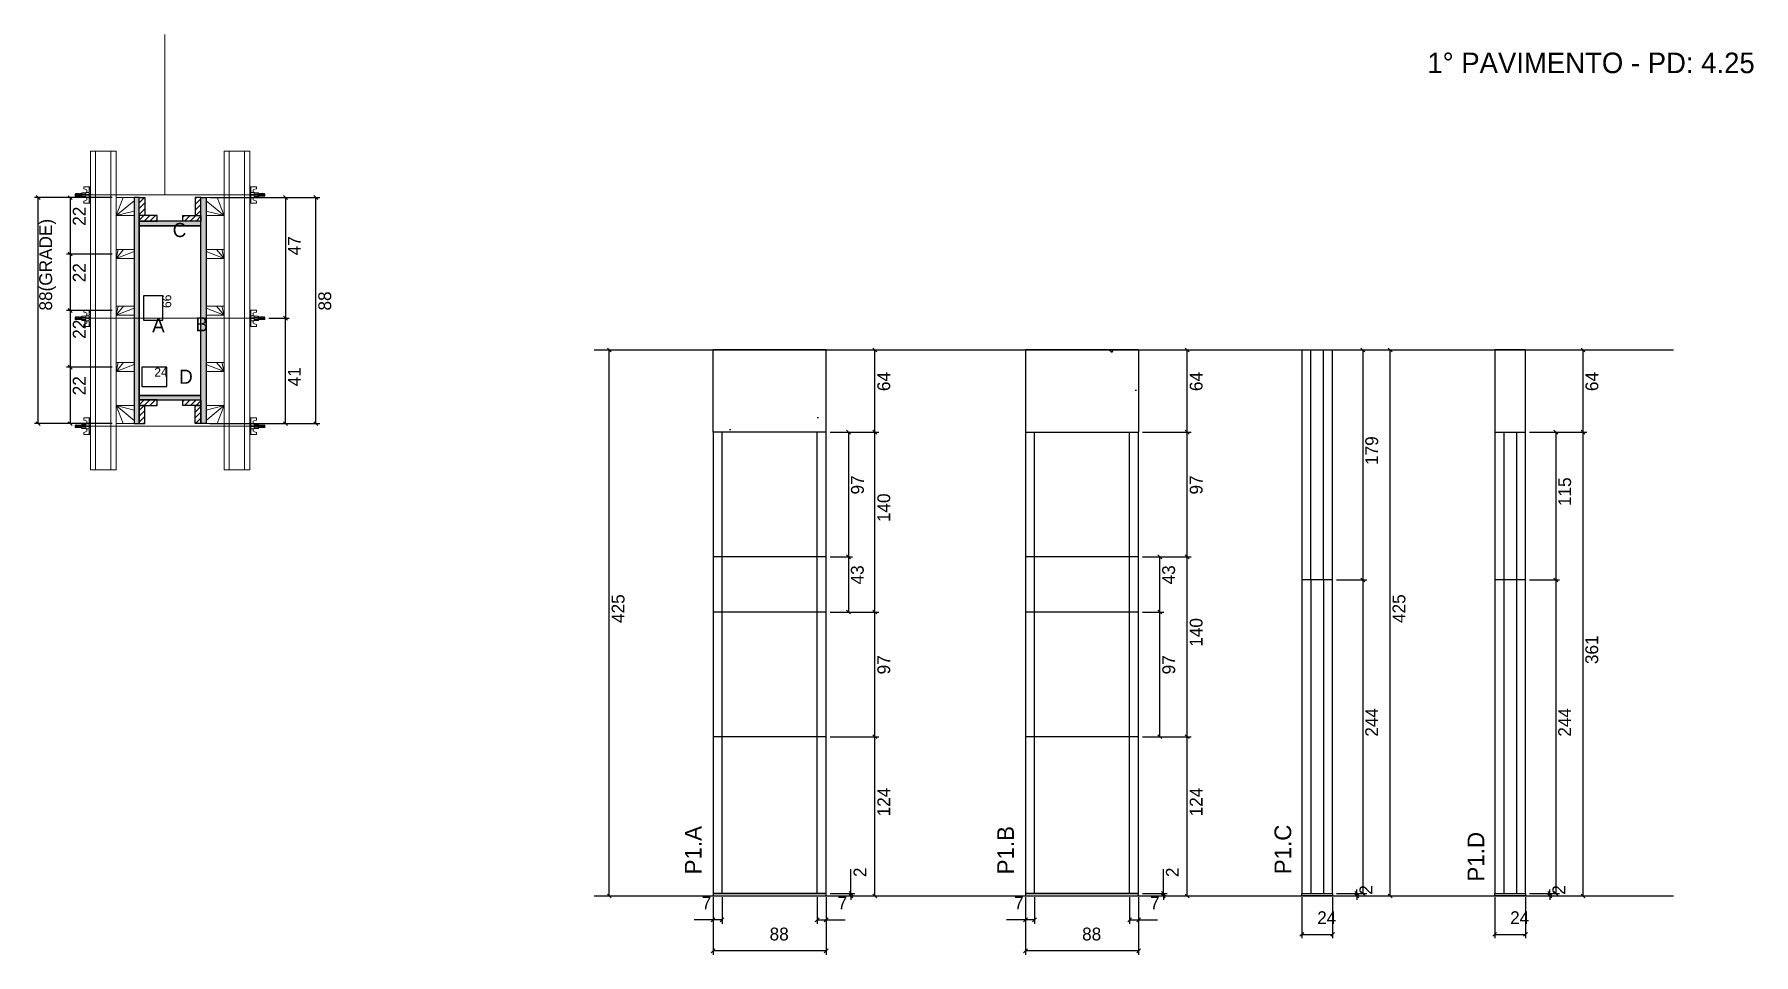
# Model space of a CAD drawing. Header units: metres. Extents: x 4722 to 6060, y 14357 to 15074.
import ezdxf

# ---------------------------------------------------------------- set-up
doc = ezdxf.new("R2010")
doc.units = ezdxf.units.M
for name, color, linetype in [('CHAPA', 7, 'Continuous'), ('COTA', 7, 'Continuous'), ('Hachura', 7, 'Continuous'), ('Madeira', 7, 'Continuous'), ('NOMENCLATURA', 7, 'Continuous'), ('Nível', 7, 'Continuous'), ('Painéis', 7, 'Continuous'), ('Perfil Metálico', 7, 'Continuous'), ('SARR_2.2x7', 7, 'Continuous'), ('SARRAFO', 7, 'Continuous'), ('Texto Seção', 7, 'Continuous'), ('TEXTO_GERAL', 7, 'Continuous')]:
    doc.layers.add(name, color=color, linetype=linetype)

msp = doc.modelspace()

# ---------------------------------------------------------------- hatches: boundary and pattern name
at = {"layer": 'COTA'}
h = msp.add_hatch(dxfattribs=at)
h.set_pattern_fill('AR-CONC')
h.paths.add_polyline_path([(5250.2, 14764), (5338.2, 14764), (5338.2, 14828), (5250.2, 14828), (5250.2, 14764)])
h = msp.add_hatch(dxfattribs=at)
h.set_pattern_fill('AR-CONC')
h.paths.add_polyline_path([(5493.3, 14828), (5493.3, 14764), (5581.3, 14764), (5581.3, 14828), (5493.3, 14828)])
h = msp.add_hatch(dxfattribs=at)
h.set_pattern_fill('AR-CONC')
h.paths.add_polyline_path([(5858.3, 14764), (5882.3, 14764), (5882.3, 14828), (5858.3, 14828), (5858.3, 14764)])
at = {"layer": 'Hachura'}
h = msp.add_hatch(color=7, dxfattribs=at)
h.dxf.hatch_style = 1
h.paths.add_polyline_path([(4803.8, 14946.7), (4799.8, 14946.7), (4799.8, 14770.7), (4803.8, 14770.7), (4803.8, 14946.7)])
h = msp.add_hatch(dxfattribs=at)
h.set_pattern_fill('ANSI31')
h.paths.add_polyline_path([(4803.8, 14932.7), (4808.2, 14932.7), (4808.2, 14946.7), (4803.8, 14946.7), (4803.8, 14932.7)])
h = msp.add_hatch(dxfattribs=at)
h.set_pattern_fill('ANSI31')
h.paths.add_polyline_path([(4851.8, 14932.7), (4847.4, 14932.7), (4847.4, 14946.7), (4851.8, 14946.7), (4851.8, 14932.7)])
h = msp.add_hatch(color=7, dxfattribs=at)
h.dxf.hatch_style = 1
h.paths.add_polyline_path([(4851.8, 14946.7), (4855.8, 14946.7), (4855.8, 14770.7), (4851.8, 14770.7), (4851.8, 14946.7)])
h = msp.add_hatch(dxfattribs=at)
h.set_pattern_fill('ANSI31')
h.paths.add_polyline_path([(4803.8, 14928.3), (4803.8, 14932.7), (4817.8, 14932.7), (4817.8, 14928.3), (4803.8, 14928.3)])
h = msp.add_hatch(color=7, dxfattribs=at)
h.dxf.hatch_style = 1
h.paths.add_polyline_path([(4851.8, 14924.7), (4851.8, 14928.3), (4803.8, 14928.3), (4803.8, 14924.7), (4851.8, 14924.7)])
h = msp.add_hatch(color=7, dxfattribs=at)
h.dxf.hatch_style = 1
h.paths.add_polyline_path([(4851.8, 14924.7), (4851.8, 14928.3), (4803.8, 14928.3), (4803.8, 14924.7), (4851.8, 14924.7)])
h = msp.add_hatch(dxfattribs=at)
h.set_pattern_fill('ANSI31')
h.paths.add_polyline_path([(4851.8, 14928.3), (4851.8, 14932.7), (4837.8, 14932.7), (4837.8, 14928.3), (4851.8, 14928.3)])
h = msp.add_hatch(color=7, dxfattribs=at)
h.dxf.hatch_style = 1
h.paths.add_polyline_path([(4851.8, 14789.1), (4851.8, 14792.7), (4803.8, 14792.7), (4803.8, 14789.1), (4851.8, 14789.1)])
h = msp.add_hatch(color=7, dxfattribs=at)
h.dxf.hatch_style = 1
h.paths.add_polyline_path([(4851.8, 14789.1), (4851.8, 14792.7), (4803.8, 14792.7), (4803.8, 14789.1), (4851.8, 14789.1)])
h = msp.add_hatch(dxfattribs=at)
h.set_pattern_fill('ANSI31')
h.paths.add_polyline_path([(4803.8, 14784.7), (4803.8, 14789.1), (4817.8, 14789.1), (4817.8, 14784.7), (4803.8, 14784.7)])
h = msp.add_hatch(dxfattribs=at)
h.set_pattern_fill('ANSI31')
h.paths.add_polyline_path([(4803.8, 14784.7), (4808.2, 14784.7), (4808.2, 14770.7), (4803.8, 14770.7), (4803.8, 14784.7)])
h = msp.add_hatch(dxfattribs=at)
h.set_pattern_fill('ANSI31')
h.paths.add_polyline_path([(4851.8, 14784.7), (4851.8, 14789.1), (4837.8, 14789.1), (4837.8, 14784.7), (4851.8, 14784.7)])
h = msp.add_hatch(dxfattribs=at)
h.set_pattern_fill('ANSI31')
h.paths.add_polyline_path([(4851.8, 14784.7), (4847.4, 14784.7), (4847.4, 14770.7), (4851.8, 14770.7), (4851.8, 14784.7)])

# ---------------------------------------------------------------- linework, layer by layer
at = {"layer": 'CHAPA', "color": 1, "lineweight": 25}
for points in [[(4803.8, 14946.7), (4799.8, 14946.7), (4799.8, 14770.7), (4803.8, 14770.7)], [(4803.8, 14946.7), (4799.8, 14946.7), (4799.8, 14770.7), (4803.8, 14770.7)], [(4851.8, 14946.7), (4855.8, 14946.7), (4855.8, 14770.7), (4851.8, 14770.7)], [(4851.8, 14946.7), (4855.8, 14946.7), (4855.8, 14770.7), (4851.8, 14770.7)], [(4851.8, 14924.7), (4851.8, 14928.3), (4803.8, 14928.3), (4803.8, 14924.7)], [(4851.8, 14924.7), (4851.8, 14928.3), (4803.8, 14928.3), (4803.8, 14924.7)], [(4851.8, 14789.1), (4851.8, 14792.7), (4803.8, 14792.7), (4803.8, 14789.1)], [(4851.8, 14789.1), (4851.8, 14792.7), (4803.8, 14792.7), (4803.8, 14789.1)]]:
    msp.add_lwpolyline(points, close=True, dxfattribs=at)
at = {"layer": 'COTA', "color": 241, "lineweight": 25}
for p, q in [((4782.8, 14946.7), (4722.2, 14946.7)), ((4725.2, 14770.7), (4725.2, 14946.7)), ((4782.8, 14946.6), (4747.1, 14946.6)), ((4750.1, 14946.6), (4750.1, 14902.7)), ((4858.8, 14946.7), (4944.2, 14946.7)), ((4892.8, 14946.7), (4920.5, 14946.7)), ((4917.5, 14946.7), (4917.5, 14852.7)), ((4941.2, 14770.7), (4941.2, 14946.7)), ((4782.8, 14902.7), (4747.1, 14902.7)), ((4782.8, 14902.7), (4747.1, 14902.7)), ((4750.1, 14902.7), (4750.1, 14858.7)), ((4782.8, 14858.7), (4747.1, 14858.7)), ((4782.8, 14858.7), (4747.1, 14858.7)), ((4750.1, 14858.7), (4750.1, 14814.7)), ((4904.6, 14852.7), (4920.5, 14852.7)), ((4904.6, 14852.7), (4920.5, 14852.7)), ((4917.5, 14770.7), (4917.5, 14852.7)), ((5338.2, 14828), (5250.2, 14828)), ((5250.2, 14764), (5250.2, 14828)), ((5338.2, 14764), (5338.2, 14828)), ((5581.3, 14828), (5493.3, 14828)), ((5493.3, 14828), (5493.3, 14764)), ((5581.3, 14828), (5581.3, 14764)), ((4782.8, 14814.7), (4747.1, 14814.7)), ((4782.8, 14814.7), (4747.1, 14814.7)), ((4750.1, 14814.7), (4750.1, 14770.7)), ((4782.8, 14770.7), (4722.2, 14770.7)), ((4782.8, 14770.7), (4747.1, 14770.7)), ((4858.8, 14770.7), (4944.2, 14770.7)), ((4892.8, 14770.7), (4920.5, 14770.7))]:
    msp.add_line(p, q, dxfattribs=at)
at = {"layer": 'COTA', "color": 0, "lineweight": 25}
for p, q in [((4726.7, 14945.2), (4723.7, 14948.2)), ((4751.6, 14945.1), (4748.6, 14948.1)), ((4919, 14945.2), (4916, 14948.2)), ((4942.7, 14945.2), (4939.7, 14948.2)), ((4748.6, 14904.2), (4751.6, 14901.2)), ((4751.6, 14901.2), (4748.6, 14904.2)), ((4748.6, 14860.2), (4751.6, 14857.2)), ((4751.6, 14857.2), (4748.6, 14860.2)), ((4919, 14851.2), (4916, 14854.2)), ((4916, 14854.2), (4919, 14851.2)), ((5171, 14826.5), (5168, 14829.5)), ((5377.6, 14826.5), (5374.6, 14829.5)), ((5620.6, 14826.5), (5617.6, 14829.5)), ((5757.2, 14826.5), (5754.2, 14829.5)), ((5778.4, 14826.5), (5775.4, 14829.5)), ((5928.5, 14826.5), (5925.5, 14829.5)), ((4748.6, 14816.2), (4751.6, 14813.2)), ((4751.6, 14813.2), (4748.6, 14816.2)), ((4723.7, 14772.2), (4726.7, 14769.2)), ((4748.6, 14772.2), (4751.6, 14769.2)), ((4916, 14772.2), (4919, 14769.2)), ((4939.7, 14772.2), (4942.7, 14769.2)), ((5357.1, 14762.5), (5354.1, 14765.5)), ((5377.6, 14762.5), (5374.6, 14765.5)), ((5374.6, 14765.5), (5377.6, 14762.5)), ((5620.6, 14762.5), (5617.6, 14765.5)), ((5617.6, 14765.5), (5620.6, 14762.5)), ((5907.3, 14762.5), (5904.3, 14765.5)), ((5925.5, 14765.5), (5928.5, 14762.5)), ((5928.5, 14762.5), (5925.5, 14765.5)), ((5354.1, 14668.5), (5357.1, 14665.5)), ((5357.1, 14665.5), (5354.1, 14668.5)), ((5599.3, 14665.5), (5596.3, 14668.5)), ((5617.6, 14668.5), (5620.6, 14665.5)), ((5620.6, 14665.5), (5617.6, 14668.5)), ((5754.2, 14650.5), (5757.2, 14647.5)), ((5757.2, 14647.5), (5754.2, 14650.5)), ((5904.3, 14650.5), (5907.3, 14647.5)), ((5907.3, 14647.5), (5904.3, 14650.5)), ((5354.1, 14625.5), (5357.1, 14622.5)), ((5377.6, 14622.5), (5374.6, 14625.5)), ((5374.6, 14625.5), (5377.6, 14622.5)), ((5599.3, 14622.5), (5596.3, 14625.5)), ((5596.3, 14625.5), (5599.3, 14622.5)), ((5374.6, 14528.5), (5377.6, 14525.5)), ((5377.6, 14525.5), (5374.6, 14528.5)), ((5596.3, 14528.5), (5599.3, 14525.5)), ((5620.6, 14525.5), (5617.6, 14528.5)), ((5617.6, 14528.5), (5620.6, 14525.5)), ((5356, 14406.5), (5359, 14403.5)), ((5599, 14406.5), (5602, 14403.5)), ((5749.6, 14406.5), (5752.6, 14403.5)), ((5754.2, 14406.5), (5757.2, 14403.5)), ((5899.7, 14406.5), (5902.7, 14403.5)), ((5904.3, 14406.5), (5907.3, 14403.5)), ((5168, 14404.5), (5171, 14401.5)), ((5359, 14401.5), (5356, 14404.5)), ((5374.6, 14404.5), (5377.6, 14401.5)), ((5602, 14401.5), (5599, 14404.5)), ((5617.6, 14404.5), (5620.6, 14401.5)), ((5752.6, 14401.5), (5749.6, 14404.5)), ((5775.4, 14404.5), (5778.4, 14401.5)), ((5902.7, 14401.5), (5899.7, 14404.5)), ((5925.5, 14404.5), (5928.5, 14401.5)), ((5251.7, 14385.9), (5248.7, 14382.9)), ((5255.7, 14382.9), (5258.7, 14385.9)), ((5332.7, 14385.9), (5329.7, 14382.9)), ((5336.7, 14382.9), (5339.7, 14385.9)), ((5494.8, 14385.9), (5491.8, 14382.9)), ((5498.8, 14382.9), (5501.8, 14385.9)), ((5575.8, 14385.9), (5572.8, 14382.9)), ((5579.8, 14382.9), (5582.8, 14385.9)), ((5709.7, 14374.6), (5706.7, 14371.6)), ((5730.7, 14371.6), (5733.7, 14374.6)), ((5859.8, 14374.6), (5856.8, 14371.6)), ((5880.8, 14371.6), (5883.8, 14374.6)), ((5251.7, 14361.8), (5248.7, 14358.8)), ((5336.7, 14358.8), (5339.7, 14361.8)), ((5494.8, 14361.8), (5491.8, 14358.8)), ((5579.8, 14358.8), (5582.8, 14361.8))]:
    msp.add_line(p, q, dxfattribs=at)
at = {"layer": 'COTA', "color": 180, "lineweight": 25}
for p, q in [((4822.2, 14870.2), (4807.2, 14870.2)), ((4807.2, 14870.2), (4807.2, 14851.2)), ((4822.2, 14851.2), (4822.2, 14870.2)), ((4807.2, 14851.2), (4822.2, 14851.2)), ((4825.3, 14814.7), (4805.7, 14814.7)), ((4805.7, 14814.7), (4805.7, 14799.7)), ((4825.3, 14799.7), (4825.3, 14814.7)), ((4805.7, 14799.7), (4825.3, 14799.7))]:
    msp.add_line(p, q, dxfattribs=at)
at = {"layer": 'COTA', "color": 4, "lineweight": 25}
for p, q in [((5160.6, 14828), (5172.5, 14828)), ((5169.5, 14403), (5169.5, 14828)), ((5341.2, 14828), (5379.1, 14828)), ((5376.1, 14764), (5376.1, 14828)), ((5584.3, 14828), (5622.1, 14828)), ((5619.1, 14764), (5619.1, 14828)), ((5735.2, 14828), (5779.9, 14828)), ((5735.2, 14828), (5758.7, 14828)), ((5755.7, 14828), (5755.7, 14649)), ((5776.9, 14403), (5776.9, 14828)), ((5885.3, 14828), (5930, 14828)), ((5927, 14764), (5927, 14828)), ((5341.2, 14764), (5379.1, 14764)), ((5341.2, 14764), (5379.1, 14764)), ((5341.2, 14764), (5358.6, 14764)), ((5355.6, 14764), (5355.6, 14667)), ((5376.1, 14624), (5376.1, 14764)), ((5584.3, 14764), (5622.1, 14764)), ((5584.3, 14764), (5622.1, 14764)), ((5619.1, 14667), (5619.1, 14764)), ((5885.3, 14764), (5930, 14764)), ((5885.3, 14764), (5930, 14764)), ((5885.3, 14764), (5908.8, 14764)), ((5905.8, 14764), (5905.8, 14649)), ((5927, 14403), (5927, 14764)), ((5341.2, 14667), (5358.6, 14667)), ((5341.2, 14667), (5358.6, 14667)), ((5355.6, 14667), (5355.6, 14624)), ((5584.3, 14667), (5600.8, 14667)), ((5584.3, 14667), (5622.1, 14667)), ((5584.3, 14667), (5622.1, 14667)), ((5597.8, 14624), (5597.8, 14667)), ((5619.1, 14527), (5619.1, 14667)), ((5735.2, 14649), (5758.7, 14649)), ((5735.2, 14649), (5758.7, 14649)), ((5755.7, 14649), (5755.7, 14405)), ((5885.3, 14649), (5908.8, 14649)), ((5885.3, 14649), (5908.8, 14649)), ((5905.8, 14649), (5905.8, 14405)), ((5341.2, 14624), (5379.1, 14624)), ((5341.2, 14624), (5379.1, 14624)), ((5341.2, 14624), (5358.6, 14624)), ((5376.1, 14527), (5376.1, 14624)), ((5584.3, 14624), (5600.8, 14624)), ((5584.3, 14624), (5600.8, 14624)), ((5597.8, 14527), (5597.8, 14624)), ((5341.2, 14527), (5379.1, 14527)), ((5341.2, 14527), (5379.1, 14527)), ((5376.1, 14403), (5376.1, 14527)), ((5584.3, 14527), (5600.8, 14527)), ((5584.3, 14527), (5622.1, 14527)), ((5584.3, 14527), (5622.1, 14527)), ((5619.1, 14403), (5619.1, 14527)), ((5357.5, 14405), (5357.5, 14423.8)), ((5600.5, 14405), (5600.5, 14423.8)), ((5341.2, 14405), (5360.5, 14405)), ((5357.5, 14403), (5357.5, 14405)), ((5584.3, 14405), (5603.5, 14405)), ((5600.5, 14403), (5600.5, 14405)), ((5735.2, 14405), (5754.1, 14405)), ((5735.2, 14405), (5758.7, 14405)), ((5751.1, 14405), (5751.1, 14408)), ((5751.1, 14403), (5751.1, 14405)), ((5885.3, 14405), (5904.2, 14405)), ((5885.3, 14405), (5908.8, 14405)), ((5901.2, 14405), (5901.2, 14408)), ((5901.2, 14403), (5901.2, 14405)), ((5160.6, 14403), (5172.5, 14403)), ((5250.2, 14402), (5250.2, 14357.3)), ((5250.2, 14400), (5250.2, 14381.4)), ((5257.2, 14402), (5257.2, 14381.4)), ((5331.2, 14402), (5331.2, 14381.4)), ((5338.2, 14402), (5338.2, 14357.3)), ((5338.2, 14400), (5338.2, 14381.4)), ((5341.2, 14403), (5360.5, 14403)), ((5341.2, 14403), (5379.1, 14403)), ((5357.5, 14403), (5357.5, 14400)), ((5493.3, 14402), (5493.3, 14357.3)), ((5493.3, 14400), (5493.3, 14381.4)), ((5500.3, 14402), (5500.3, 14381.4)), ((5574.3, 14402), (5574.3, 14381.4)), ((5581.3, 14402), (5581.3, 14357.3)), ((5581.3, 14400), (5581.3, 14381.4)), ((5584.3, 14403), (5603.5, 14403)), ((5584.3, 14403), (5622.1, 14403)), ((5600.5, 14403), (5600.5, 14400)), ((5708.2, 14402), (5708.2, 14370.1)), ((5732.2, 14402), (5732.2, 14370.1)), ((5735.2, 14403), (5754.1, 14403)), ((5735.2, 14403), (5779.9, 14403)), ((5751.1, 14403), (5751.1, 14400)), ((5858.3, 14402), (5858.3, 14370.1)), ((5882.3, 14402), (5882.3, 14370.1)), ((5885.3, 14403), (5904.2, 14403)), ((5885.3, 14403), (5930, 14403)), ((5901.2, 14403), (5901.2, 14400)), ((5250.2, 14384.4), (5235.5, 14384.4)), ((5257.2, 14384.4), (5250.2, 14384.4)), ((5331.2, 14384.4), (5338.2, 14384.4)), ((5338.2, 14384.4), (5353, 14384.4)), ((5493.3, 14384.4), (5478.5, 14384.4)), ((5500.3, 14384.4), (5493.3, 14384.4)), ((5574.3, 14384.4), (5581.3, 14384.4)), ((5581.3, 14384.4), (5596, 14384.4)), ((5708.2, 14373.1), (5732.2, 14373.1)), ((5858.3, 14373.1), (5882.3, 14373.1)), ((5338.2, 14360.3), (5250.2, 14360.3)), ((5581.3, 14360.3), (5493.3, 14360.3))]:
    msp.add_line(p, q, dxfattribs=at)
at = {"layer": 'COTA', "color": 241, "lineweight": 25}
msp.add_lwpolyline([(5882.3, 14764), (5882.3, 14828), (5858.3, 14828), (5858.3, 14764)], dxfattribs=at)
at = {"layer": 'Hachura', "color": 0, "lineweight": 9}
for p, q in [((4765.8, 14955.1), (4760.6, 14955.1)), ((4760.6, 14955.1), (4760.6, 14953.4)), ((4760.6, 14953.4), (4762.8, 14952.9)), ((4764.9, 14955.1), (4764.9, 14942.2)), ((4764.9, 14955.1), (4764.9, 14950)), ((4764.9, 14955), (4765.8, 14955)), ((4764.9, 14954.8), (4765.8, 14954.8)), ((4764.9, 14954.4), (4765.8, 14954.4)), ((4764.9, 14954), (4765.8, 14954)), ((4765.8, 14942.2), (4765.8, 14955.1)), ((4889.8, 14942.2), (4889.8, 14955.1)), ((4889.8, 14955.1), (4894.9, 14955.1)), ((4890.7, 14955), (4889.8, 14955)), ((4890.7, 14954.8), (4889.8, 14954.8)), ((4890.7, 14954.4), (4889.8, 14954.4)), ((4890.7, 14954), (4889.8, 14954)), ((4890.7, 14955.1), (4890.7, 14942.2)), ((4890.7, 14955.1), (4890.7, 14950)), ((4894.9, 14953.4), (4892.7, 14952.9)), ((4894.9, 14955.1), (4894.9, 14953.4)), ((4754.3, 14949.7), (4754, 14949.4)), ((4754, 14949.4), (4754, 14948.1)), ((4754.3, 14947.8), (4754, 14948.1)), ((4754.6, 14949.7), (4754.3, 14949.7)), ((4754.3, 14947.8), (4754.3, 14949.7)), ((4754.9, 14947.8), (4754.3, 14949.1)), ((4754.9, 14947.7), (4754.3, 14948.8)), ((4754.3, 14948.3), (4754.6, 14947.6)), ((4754.3, 14948), (4754.4, 14947.8)), ((4754.6, 14949.7), (4755.6, 14947.8)), ((4754.6, 14949.7), (4755.6, 14947.8)), ((4754.7, 14949.8), (4755.8, 14947.6)), ((4756, 14947.7), (4754.9, 14949.8)), ((4754.9, 14947.8), (4755.6, 14947.8)), ((4755.8, 14949.7), (4755.1, 14949.7)), ((4756.1, 14947.8), (4755.1, 14949.7)), ((4755.8, 14949.7), (4756.7, 14947.8)), ((4755.9, 14949.8), (4757, 14947.6)), ((4757.2, 14947.7), (4756.1, 14949.8)), ((4756.7, 14947.8), (4756.1, 14947.8)), ((4756.9, 14949.7), (4756.3, 14949.7)), ((4757.3, 14947.8), (4756.3, 14949.7)), ((4756.5, 14949.7), (4756.3, 14949.7)), ((4756.9, 14949.7), (4757.9, 14947.8)), ((4757, 14949.8), (4758.1, 14947.6)), ((4758.3, 14947.7), (4757.3, 14949.8)), ((4757.5, 14947.8), (4757.3, 14947.8)), ((4758.1, 14949.7), (4757.5, 14949.7)), ((4758.4, 14947.8), (4757.5, 14949.7)), ((4757.5, 14947.8), (4757.9, 14947.8)), ((4758.1, 14949.7), (4759.1, 14947.8)), ((4759.1, 14948.5), (4758.4, 14949.8)), ((4758.4, 14947.8), (4759.1, 14947.8)), ((4759.1, 14948.8), (4758.6, 14949.7)), ((4759.1, 14949.7), (4758.6, 14949.7)), ((4759.1, 14947), (4759.1, 14950.4)), ((4759.1, 14947), (4759.1, 14950.4)), ((4759.1, 14950.4), (4762.3, 14950.4)), ((4759.1, 14949.3), (4762.3, 14949.3)), ((4759.1, 14947.8), (4762.3, 14947.8)), ((4762.3, 14947), (4759.1, 14947)), ((4760.6, 14943.9), (4762.8, 14944.5)), ((4760.6, 14942.2), (4760.6, 14943.9)), ((4764.9, 14942.2), (4760.6, 14942.2)), ((4762.3, 14950.6), (4762.3, 14946.7)), ((4764.9, 14950.6), (4762.3, 14950.6)), ((4762.3, 14946.7), (4762.3, 14947)), ((4762.3, 14946.7), (4762.3, 14947)), ((4762.3, 14946.7), (4764.9, 14946.7)), ((4764.9, 14949), (4762.9, 14949)), ((4762.9, 14948.5), (4764.9, 14948.5)), ((4763.1, 14952.6), (4763.1, 14950.6)), ((4763.1, 14944.8), (4763.1, 14946.7)), ((4764.9, 14953.1), (4765.8, 14953.1)), ((4764.9, 14951.7), (4765.8, 14951.7)), ((4764.9, 14948.7), (4764.9, 14950.6)), ((4764.9, 14950), (4764.9, 14949.3)), ((4764.9, 14948.7), (4765.8, 14948.7)), ((4764.9, 14945.6), (4765.8, 14945.6)), ((4764.9, 14944.2), (4765.8, 14944.2)), ((4764.9, 14943.4), (4765.8, 14943.4)), ((4764.9, 14942.9), (4765.8, 14942.9)), ((4764.9, 14942.6), (4765.8, 14942.6)), ((4764.9, 14942.4), (4765.8, 14942.4)), ((4764.9, 14942.2), (4765.8, 14942.2)), ((4765.2, 14949.6), (4765, 14949.6)), ((4765, 14947.7), (4765.4, 14947.7)), ((4765.6, 14949.6), (4765.2, 14949.6)), ((4765.8, 14943.2), (4765.8, 14951)), ((4890.7, 14953.1), (4889.8, 14953.1)), ((4890.7, 14951.7), (4889.8, 14951.7)), ((4889.8, 14943.2), (4889.8, 14951)), ((4890.7, 14948.7), (4889.8, 14948.7)), ((4890.7, 14945.6), (4889.8, 14945.6)), ((4890.7, 14944.2), (4889.8, 14944.2)), ((4890.7, 14943.4), (4889.8, 14943.4)), ((4890.7, 14942.9), (4889.8, 14942.9)), ((4890.7, 14942.6), (4889.8, 14942.6)), ((4890.7, 14942.4), (4889.8, 14942.4)), ((4890.7, 14942.2), (4889.8, 14942.2)), ((4889.9, 14949.6), (4890.4, 14949.6)), ((4890.5, 14947.7), (4890.1, 14947.7)), ((4890.4, 14949.6), (4890.6, 14949.6)), ((4890.7, 14948.7), (4890.7, 14950.6)), ((4890.7, 14950.6), (4893.3, 14950.6)), ((4890.7, 14950), (4890.7, 14949.3)), ((4890.7, 14949), (4892.7, 14949)), ((4892.7, 14948.5), (4890.7, 14948.5)), ((4893.3, 14946.7), (4890.7, 14946.7)), ((4890.7, 14942.2), (4894.9, 14942.2)), ((4892.5, 14952.6), (4892.5, 14950.6)), ((4892.5, 14944.8), (4892.5, 14946.7)), ((4894.9, 14943.9), (4892.7, 14944.5)), ((4893.3, 14950.6), (4893.3, 14946.7)), ((4896.5, 14950.4), (4893.3, 14950.4)), ((4896.5, 14949.3), (4893.3, 14949.3)), ((4896.5, 14947.8), (4893.3, 14947.8)), ((4893.3, 14947), (4896.5, 14947)), ((4893.3, 14946.7), (4893.3, 14947)), ((4893.3, 14946.7), (4893.3, 14947)), ((4894.9, 14942.2), (4894.9, 14943.9)), ((4896.4, 14947), (4896.4, 14950.4)), ((4896.5, 14947), (4896.5, 14950.4)), ((4896.5, 14948.5), (4897.1, 14949.8)), ((4897.4, 14949.7), (4896.5, 14947.8)), ((4896.5, 14948.8), (4896.9, 14949.7)), ((4896.5, 14949.7), (4896.9, 14949.7)), ((4897.1, 14947.8), (4896.5, 14947.8)), ((4897.1, 14947.8), (4898.1, 14949.7)), ((4897.2, 14947.7), (4898.3, 14949.8)), ((4898.5, 14949.8), (4897.4, 14947.6)), ((4897.4, 14949.7), (4898.1, 14949.7)), ((4898.6, 14949.7), (4897.6, 14947.8)), ((4898.1, 14947.8), (4897.6, 14947.8)), ((4898.1, 14947.8), (4898.3, 14947.8)), ((4898.3, 14947.8), (4899.3, 14949.7)), ((4898.4, 14947.7), (4899.4, 14949.8)), ((4899.7, 14949.8), (4898.6, 14947.6)), ((4898.6, 14949.7), (4899.3, 14949.7)), ((4899.8, 14949.7), (4898.8, 14947.8)), ((4898.8, 14947.8), (4899.4, 14947.8)), ((4899, 14949.7), (4899.3, 14949.7)), ((4899.4, 14947.8), (4900.4, 14949.7)), ((4899.5, 14947.7), (4900.6, 14949.8)), ((4900.8, 14949.8), (4899.8, 14947.6)), ((4899.8, 14949.7), (4900.4, 14949.7)), ((4900.9, 14949.7), (4900, 14947.8)), ((4900.9, 14949.7), (4900, 14947.8)), ((4900.6, 14947.8), (4900, 14947.8)), ((4900.6, 14947.8), (4901.3, 14949.1)), ((4900.7, 14947.7), (4901.3, 14948.8)), ((4900.9, 14949.7), (4901.3, 14949.7)), ((4901.3, 14948.3), (4900.9, 14947.6)), ((4901.3, 14948), (4901.1, 14947.8)), ((4901.3, 14949.7), (4901.6, 14949.4)), ((4901.3, 14947.8), (4901.3, 14949.7)), ((4901.3, 14947.8), (4901.6, 14948.1)), ((4901.6, 14949.4), (4901.6, 14948.1)), ((4754.3, 14853.7), (4754, 14853.4)), ((4754, 14853.4), (4754, 14852.1)), ((4754.3, 14851.8), (4754, 14852.1)), ((4754.6, 14853.7), (4754.3, 14853.7)), ((4754.3, 14851.8), (4754.3, 14853.7)), ((4754.9, 14851.8), (4754.3, 14853.1)), ((4754.9, 14851.7), (4754.3, 14852.8)), ((4754.3, 14852.3), (4754.6, 14851.6)), ((4754.3, 14852), (4754.4, 14851.8)), ((4754.6, 14853.7), (4755.6, 14851.8)), ((4754.6, 14853.7), (4755.6, 14851.8)), ((4754.7, 14853.8), (4755.8, 14851.6)), ((4756, 14851.7), (4754.9, 14853.8)), ((4754.9, 14851.8), (4755.6, 14851.8)), ((4755.8, 14853.7), (4755.1, 14853.7)), ((4756.1, 14851.8), (4755.1, 14853.7)), ((4755.8, 14853.7), (4756.7, 14851.8)), ((4755.9, 14853.8), (4757, 14851.6)), ((4757.2, 14851.7), (4756.1, 14853.8)), ((4756.7, 14851.8), (4756.1, 14851.8)), ((4756.9, 14853.7), (4756.3, 14853.7)), ((4757.3, 14851.8), (4756.3, 14853.7)), ((4756.5, 14853.7), (4756.3, 14853.7)), ((4756.9, 14853.7), (4757.9, 14851.8)), ((4757, 14853.8), (4758.1, 14851.6)), ((4758.3, 14851.7), (4757.3, 14853.8)), ((4757.5, 14851.8), (4757.3, 14851.8)), ((4758.1, 14853.7), (4757.5, 14853.7)), ((4758.4, 14851.8), (4757.5, 14853.7)), ((4757.5, 14851.8), (4757.9, 14851.8)), ((4758.1, 14853.7), (4759.1, 14851.8)), ((4759.1, 14852.5), (4758.4, 14853.8)), ((4758.4, 14851.8), (4759.1, 14851.8)), ((4759.1, 14852.8), (4758.6, 14853.7)), ((4759.1, 14853.7), (4758.6, 14853.7)), ((4759.1, 14851), (4759.1, 14854.3)), ((4759.1, 14851), (4759.1, 14854.3)), ((4759.1, 14854.3), (4762.3, 14854.3)), ((4759.1, 14853.3), (4762.3, 14853.3)), ((4759.1, 14851.8), (4762.3, 14851.8)), ((4762.3, 14851), (4759.1, 14851)), ((4765.8, 14859.1), (4760.6, 14859.1)), ((4760.6, 14859.1), (4760.6, 14857.4)), ((4760.6, 14857.4), (4762.8, 14856.9)), ((4760.6, 14847.9), (4762.8, 14848.5)), ((4760.6, 14846.2), (4760.6, 14847.9)), ((4762.3, 14854.6), (4762.3, 14850.7)), ((4764.9, 14854.6), (4762.3, 14854.6)), ((4762.3, 14850.7), (4762.3, 14851)), ((4762.3, 14850.7), (4762.3, 14851)), ((4762.3, 14850.7), (4764.9, 14850.7)), ((4764.9, 14853), (4762.9, 14853)), ((4762.9, 14852.5), (4764.9, 14852.5)), ((4763.1, 14856.6), (4763.1, 14854.6)), ((4763.1, 14848.8), (4763.1, 14850.7)), ((4764.9, 14859.1), (4764.9, 14846.2)), ((4764.9, 14859.1), (4764.9, 14854)), ((4764.9, 14859), (4765.8, 14859)), ((4764.9, 14858.8), (4765.8, 14858.8)), ((4764.9, 14858.4), (4765.8, 14858.4)), ((4764.9, 14858), (4765.8, 14858)), ((4764.9, 14857.1), (4765.8, 14857.1)), ((4764.9, 14855.7), (4765.8, 14855.7)), ((4764.9, 14852.7), (4764.9, 14854.6)), ((4764.9, 14854), (4764.9, 14853.3)), ((4764.9, 14852.7), (4765.8, 14852.7)), ((4764.9, 14849.6), (4765.8, 14849.6)), ((4764.9, 14848.2), (4765.8, 14848.2)), ((4764.9, 14847.4), (4765.8, 14847.4)), ((4764.9, 14846.9), (4765.8, 14846.9)), ((4764.9, 14846.6), (4765.8, 14846.6)), ((4764.9, 14846.4), (4765.8, 14846.4)), ((4765.2, 14853.6), (4765, 14853.6)), ((4765, 14851.7), (4765.4, 14851.7)), ((4765.6, 14853.6), (4765.2, 14853.6)), ((4765.8, 14846.2), (4765.8, 14859.1)), ((4765.8, 14847.2), (4765.8, 14855)), ((4889.8, 14846.2), (4889.8, 14859.1)), ((4889.8, 14859.1), (4894.9, 14859.1)), ((4890.7, 14859), (4889.8, 14859)), ((4890.7, 14858.8), (4889.8, 14858.8)), ((4890.7, 14858.4), (4889.8, 14858.4)), ((4890.7, 14858), (4889.8, 14858)), ((4890.7, 14857.1), (4889.8, 14857.1)), ((4890.7, 14855.7), (4889.8, 14855.7)), ((4889.8, 14847.2), (4889.8, 14855)), ((4890.7, 14852.7), (4889.8, 14852.7)), ((4890.7, 14849.6), (4889.8, 14849.6)), ((4890.7, 14848.2), (4889.8, 14848.2)), ((4890.7, 14847.4), (4889.8, 14847.4)), ((4890.7, 14846.9), (4889.8, 14846.9)), ((4890.7, 14846.6), (4889.8, 14846.6)), ((4890.7, 14846.4), (4889.8, 14846.4)), ((4889.9, 14853.6), (4890.4, 14853.6)), ((4890.5, 14851.7), (4890.1, 14851.7)), ((4890.4, 14853.6), (4890.6, 14853.6)), ((4890.7, 14859.1), (4890.7, 14846.2)), ((4890.7, 14859.1), (4890.7, 14854)), ((4890.7, 14852.7), (4890.7, 14854.6)), ((4890.7, 14854.6), (4893.3, 14854.6)), ((4890.7, 14854), (4890.7, 14853.3)), ((4890.7, 14853), (4892.7, 14853)), ((4892.7, 14852.5), (4890.7, 14852.5)), ((4893.3, 14850.7), (4890.7, 14850.7)), ((4892.5, 14856.6), (4892.5, 14854.6)), ((4892.5, 14848.8), (4892.5, 14850.7)), ((4894.9, 14857.4), (4892.7, 14856.9)), ((4894.9, 14847.9), (4892.7, 14848.5)), ((4893.3, 14854.6), (4893.3, 14850.7)), ((4896.5, 14854.3), (4893.3, 14854.3)), ((4896.5, 14853.3), (4893.3, 14853.3)), ((4896.5, 14851.8), (4893.3, 14851.8)), ((4893.3, 14851), (4896.5, 14851)), ((4893.3, 14850.7), (4893.3, 14851)), ((4893.3, 14850.7), (4893.3, 14851)), ((4894.9, 14859.1), (4894.9, 14857.4)), ((4894.9, 14846.2), (4894.9, 14847.9)), ((4896.4, 14851), (4896.4, 14854.3)), ((4896.5, 14851), (4896.5, 14854.3)), ((4896.5, 14852.5), (4897.1, 14853.8)), ((4897.4, 14853.7), (4896.5, 14851.8)), ((4896.5, 14852.8), (4896.9, 14853.7)), ((4896.5, 14853.7), (4896.9, 14853.7)), ((4897.1, 14851.8), (4896.5, 14851.8)), ((4897.1, 14851.8), (4898.1, 14853.7)), ((4897.2, 14851.7), (4898.3, 14853.8)), ((4898.5, 14853.8), (4897.4, 14851.6)), ((4897.4, 14853.7), (4898.1, 14853.7)), ((4898.6, 14853.7), (4897.6, 14851.8)), ((4898.1, 14851.8), (4897.6, 14851.8)), ((4898.1, 14851.8), (4898.3, 14851.8)), ((4898.3, 14851.8), (4899.3, 14853.7)), ((4898.4, 14851.7), (4899.4, 14853.8)), ((4899.7, 14853.8), (4898.6, 14851.6)), ((4898.6, 14853.7), (4899.3, 14853.7)), ((4899.8, 14853.7), (4898.8, 14851.8)), ((4898.8, 14851.8), (4899.4, 14851.8)), ((4899, 14853.7), (4899.3, 14853.7)), ((4899.4, 14851.8), (4900.4, 14853.7)), ((4899.5, 14851.7), (4900.6, 14853.8)), ((4900.8, 14853.8), (4899.8, 14851.6)), ((4899.8, 14853.7), (4900.4, 14853.7)), ((4900.9, 14853.7), (4900, 14851.8)), ((4900.9, 14853.7), (4900, 14851.8)), ((4900.6, 14851.8), (4900, 14851.8)), ((4900.6, 14851.8), (4901.3, 14853.1)), ((4900.7, 14851.7), (4901.3, 14852.8)), ((4900.9, 14853.7), (4901.3, 14853.7)), ((4901.3, 14852.3), (4900.9, 14851.6)), ((4901.3, 14852), (4901.1, 14851.8)), ((4901.3, 14853.7), (4901.6, 14853.4)), ((4901.3, 14851.8), (4901.3, 14853.7)), ((4901.3, 14851.8), (4901.6, 14852.1)), ((4901.6, 14853.4), (4901.6, 14852.1)), ((4764.9, 14846.2), (4760.6, 14846.2)), ((4764.9, 14846.2), (4765.8, 14846.2)), ((4890.7, 14846.2), (4889.8, 14846.2)), ((4890.7, 14846.2), (4894.9, 14846.2)), ((4754.3, 14769.6), (4754, 14769.2)), ((4754, 14768), (4754, 14769.2)), ((4754.3, 14767.6), (4754, 14768)), ((4754.3, 14769.1), (4754.6, 14769.7)), ((4754.9, 14769.7), (4754.3, 14768.5)), ((4754.3, 14769.3), (4754.4, 14769.6)), ((4754.9, 14769.6), (4754.3, 14768.3)), ((4754.3, 14769.6), (4754.3, 14767.6)), ((4754.6, 14767.6), (4754.3, 14767.6)), ((4754.6, 14767.6), (4755.6, 14769.6)), ((4754.6, 14767.6), (4755.6, 14769.6)), ((4754.7, 14767.6), (4755.8, 14769.7)), ((4756, 14769.7), (4754.9, 14767.5)), ((4754.9, 14769.6), (4755.6, 14769.6)), ((4756.1, 14769.6), (4755.1, 14767.6)), ((4755.8, 14767.6), (4755.1, 14767.6)), ((4755.8, 14767.6), (4756.7, 14769.6)), ((4755.9, 14767.6), (4757, 14769.7)), ((4757.2, 14769.7), (4756.1, 14767.5)), ((4756.7, 14769.6), (4756.1, 14769.6)), ((4757.3, 14769.6), (4756.3, 14767.6)), ((4756.9, 14767.6), (4756.3, 14767.6)), ((4756.5, 14767.6), (4756.3, 14767.6)), ((4756.9, 14767.6), (4757.9, 14769.6)), ((4757, 14767.6), (4758.1, 14769.7)), ((4758.3, 14769.7), (4757.3, 14767.5)), ((4757.5, 14769.6), (4757.3, 14769.6)), ((4757.5, 14769.6), (4757.9, 14769.6)), ((4758.4, 14769.6), (4757.5, 14767.6)), ((4758.1, 14767.6), (4757.5, 14767.6)), ((4758.1, 14767.6), (4759.1, 14769.6)), ((4758.4, 14769.6), (4759.1, 14769.6)), ((4759.1, 14768.8), (4758.4, 14767.5)), ((4759.1, 14768.5), (4758.6, 14767.6)), ((4759.1, 14767.6), (4758.6, 14767.6)), ((4759.1, 14770.3), (4759.1, 14767)), ((4759.1, 14770.3), (4759.1, 14767)), ((4762.3, 14770.3), (4759.1, 14770.3)), ((4759.1, 14769.6), (4762.3, 14769.6)), ((4759.1, 14768), (4762.3, 14768)), ((4759.1, 14767), (4762.3, 14767)), ((4764.9, 14775.1), (4760.6, 14775.1)), ((4760.6, 14775.1), (4760.6, 14773.4)), ((4760.6, 14773.4), (4762.8, 14772.9)), ((4762.3, 14766.7), (4762.3, 14770.6)), ((4762.3, 14770.6), (4764.9, 14770.6)), ((4762.3, 14770.6), (4762.3, 14770.3)), ((4762.3, 14770.6), (4762.3, 14770.3)), ((4764.9, 14766.7), (4762.3, 14766.7)), ((4762.9, 14768.9), (4764.9, 14768.9)), ((4764.9, 14768.4), (4762.9, 14768.4)), ((4763.1, 14772.5), (4763.1, 14770.6)), ((4763.1, 14764.8), (4763.1, 14766.7)), ((4764.9, 14762.2), (4764.9, 14775.1)), ((4764.9, 14775.1), (4765.8, 14775.1)), ((4764.9, 14775), (4765.8, 14775)), ((4764.9, 14774.8), (4765.8, 14774.8)), ((4764.9, 14774.4), (4765.8, 14774.4)), ((4764.9, 14774), (4765.8, 14774)), ((4764.9, 14773.1), (4765.8, 14773.1)), ((4764.9, 14771.7), (4765.8, 14771.7)), ((4764.9, 14768.7), (4764.9, 14766.7)), ((4764.9, 14768.7), (4765.8, 14768.7)), ((4764.9, 14767.4), (4764.9, 14768)), ((4764.9, 14762.2), (4764.9, 14767.4)), ((4765, 14769.6), (4765.4, 14769.6)), ((4765.2, 14767.7), (4765, 14767.7)), ((4765.6, 14767.7), (4765.2, 14767.7)), ((4765.8, 14775.1), (4765.8, 14762.2)), ((4765.8, 14774.2), (4765.8, 14766.4)), ((4889.8, 14775.1), (4889.8, 14762.2)), ((4890.7, 14775.1), (4889.8, 14775.1)), ((4890.7, 14775), (4889.8, 14775)), ((4890.7, 14774.8), (4889.8, 14774.8)), ((4890.7, 14774.4), (4889.8, 14774.4)), ((4889.8, 14774.2), (4889.8, 14766.4)), ((4890.7, 14774), (4889.8, 14774)), ((4890.7, 14773.1), (4889.8, 14773.1)), ((4890.7, 14771.7), (4889.8, 14771.7)), ((4890.7, 14768.7), (4889.8, 14768.7)), ((4889.9, 14767.7), (4890.4, 14767.7)), ((4890.5, 14769.6), (4890.1, 14769.6)), ((4890.4, 14767.7), (4890.6, 14767.7)), ((4890.7, 14762.2), (4890.7, 14775.1)), ((4890.7, 14775.1), (4894.9, 14775.1)), ((4893.3, 14770.6), (4890.7, 14770.6)), ((4892.7, 14768.9), (4890.7, 14768.9)), ((4890.7, 14768.7), (4890.7, 14766.7)), ((4890.7, 14768.4), (4892.7, 14768.4)), ((4890.7, 14767.4), (4890.7, 14768)), ((4890.7, 14762.2), (4890.7, 14767.4)), ((4890.7, 14766.7), (4893.3, 14766.7)), ((4892.5, 14772.5), (4892.5, 14770.6)), ((4892.5, 14764.8), (4892.5, 14766.7)), ((4894.9, 14773.4), (4892.7, 14772.9)), ((4893.3, 14766.7), (4893.3, 14770.6)), ((4893.3, 14770.6), (4893.3, 14770.3)), ((4893.3, 14770.6), (4893.3, 14770.3)), ((4893.3, 14770.3), (4896.5, 14770.3)), ((4896.5, 14769.6), (4893.3, 14769.6)), ((4896.5, 14768), (4893.3, 14768)), ((4896.5, 14767), (4893.3, 14767)), ((4894.9, 14775.1), (4894.9, 14773.4)), ((4896.4, 14770.3), (4896.4, 14767)), ((4896.5, 14770.3), (4896.5, 14767)), ((4897.1, 14769.6), (4896.5, 14769.6)), ((4897.4, 14767.6), (4896.5, 14769.6)), ((4896.5, 14768.8), (4897.1, 14767.5)), ((4896.5, 14768.5), (4896.9, 14767.6)), ((4896.5, 14767.6), (4896.9, 14767.6)), ((4897.1, 14769.6), (4898.1, 14767.6)), ((4897.2, 14769.7), (4898.3, 14767.5)), ((4898.5, 14767.6), (4897.4, 14769.7)), ((4897.4, 14767.6), (4898.1, 14767.6)), ((4898.1, 14769.6), (4897.6, 14769.6)), ((4898.6, 14767.6), (4897.6, 14769.6)), ((4898.1, 14769.6), (4898.3, 14769.6)), ((4898.3, 14769.6), (4899.3, 14767.6)), ((4898.4, 14769.7), (4899.4, 14767.5)), ((4899.7, 14767.6), (4898.6, 14769.7)), ((4898.6, 14767.6), (4899.3, 14767.6)), ((4898.8, 14769.6), (4899.4, 14769.6)), ((4899.8, 14767.6), (4898.8, 14769.6)), ((4899, 14767.6), (4899.3, 14767.6)), ((4899.4, 14769.6), (4900.4, 14767.6)), ((4899.5, 14769.7), (4900.6, 14767.5)), ((4900.8, 14767.6), (4899.8, 14769.7)), ((4899.8, 14767.6), (4900.4, 14767.6)), ((4900.9, 14767.6), (4900, 14769.6)), ((4900.6, 14769.6), (4900, 14769.6)), ((4900.9, 14767.6), (4900, 14769.6)), ((4900.6, 14769.6), (4901.3, 14768.3)), ((4900.7, 14769.7), (4901.3, 14768.5)), ((4901.3, 14769.1), (4900.9, 14769.7)), ((4900.9, 14767.6), (4901.3, 14767.6)), ((4901.3, 14769.3), (4901.1, 14769.6)), ((4901.3, 14769.6), (4901.6, 14769.2)), ((4901.3, 14769.6), (4901.3, 14767.6)), ((4901.3, 14767.6), (4901.6, 14768)), ((4901.6, 14768), (4901.6, 14769.2)), ((4760.6, 14763.9), (4762.8, 14764.5)), ((4760.6, 14762.2), (4760.6, 14763.9)), ((4765.8, 14762.2), (4760.6, 14762.2)), ((4764.9, 14765.6), (4765.8, 14765.6)), ((4764.9, 14764.2), (4765.8, 14764.2)), ((4764.9, 14763.4), (4765.8, 14763.4)), ((4764.9, 14762.9), (4765.8, 14762.9)), ((4764.9, 14762.6), (4765.8, 14762.6)), ((4764.9, 14762.4), (4765.8, 14762.4)), ((4890.7, 14765.6), (4889.8, 14765.6)), ((4890.7, 14764.2), (4889.8, 14764.2)), ((4890.7, 14763.4), (4889.8, 14763.4)), ((4890.7, 14762.9), (4889.8, 14762.9)), ((4890.7, 14762.6), (4889.8, 14762.6)), ((4890.7, 14762.4), (4889.8, 14762.4)), ((4889.8, 14762.2), (4894.9, 14762.2)), ((4894.9, 14763.9), (4892.7, 14764.5)), ((4894.9, 14762.2), (4894.9, 14763.9))]:
    msp.add_line(p, q, dxfattribs=at)
at = {"layer": 'Hachura', "color": 251, "lineweight": 9}
for p, q in [((4900.6, 14948.7), (4758.8, 14948.7)), ((4900.6, 14852.7), (4758.8, 14852.7)), ((4900.6, 14768.7), (4758.8, 14768.7))]:
    msp.add_line(p, q, dxfattribs=at)
at = {"layer": 'Madeira', "color": 126, "lineweight": 18}
for p, q in [((4785.8, 14932.6), (4791.2, 14946.7)), ((4785.8, 14932.6), (4799.8, 14944.2)), ((4869.8, 14932.6), (4855.8, 14944.2)), ((4869.8, 14932.6), (4864.4, 14946.7)), ((4785.8, 14932.6), (4799.8, 14936.1)), ((4869.8, 14932.6), (4855.8, 14936.1)), ((4785.8, 14899.2), (4791.5, 14906.2)), ((4785.8, 14899.2), (4787.5, 14906.2)), ((4785.8, 14899.2), (4799.8, 14904.6)), ((4869.8, 14899.2), (4855.8, 14904.6)), ((4869.8, 14899.2), (4864, 14906.2)), ((4869.8, 14899.2), (4868, 14906.2)), ((4785.8, 14855.2), (4791.5, 14862.2)), ((4785.8, 14855.2), (4787.5, 14862.2)), ((4785.8, 14855.2), (4799.8, 14860.6)), ((4869.8, 14855.2), (4855.8, 14860.6)), ((4869.8, 14855.2), (4864, 14862.2)), ((4869.8, 14855.2), (4868, 14862.2)), ((4785.8, 14811.2), (4791.5, 14818.2)), ((4785.8, 14811.2), (4787.5, 14818.2)), ((4785.8, 14811.2), (4799.8, 14816.6)), ((4869.8, 14811.2), (4855.8, 14816.6)), ((4869.8, 14811.2), (4864, 14818.2)), ((4869.8, 14811.2), (4868, 14818.2)), ((4785.8, 14784.7), (4799.8, 14773.2)), ((4785.8, 14784.7), (4799.8, 14781.2)), ((4785.8, 14784.7), (4791.2, 14770.7)), ((4869.8, 14784.7), (4855.8, 14773.2)), ((4869.8, 14784.7), (4855.8, 14781.2)), ((4869.8, 14784.7), (4864.3, 14770.7))]:
    msp.add_line(p, q, dxfattribs=at)
for points in [[(4785.8, 14770.7), (4799.8, 14770.7), (4799.8, 14946.7), (4785.8, 14946.6)], [(4785.8, 14932.6), (4799.8, 14932.7), (4799.8, 14946.7), (4785.8, 14946.6)], [(4869.8, 14770.7), (4855.8, 14770.7), (4855.8, 14946.7), (4869.8, 14946.6)], [(4869.8, 14932.6), (4855.8, 14932.7), (4855.8, 14946.7), (4869.8, 14946.6)], [(4785.8, 14899.2), (4785.8, 14906.2), (4799.8, 14906.2), (4799.8, 14899.2)], [(4869.8, 14899.2), (4869.8, 14906.2), (4855.8, 14906.2), (4855.8, 14899.2)], [(4785.8, 14855.2), (4785.8, 14862.2), (4799.8, 14862.2), (4799.8, 14855.2)], [(4869.8, 14855.2), (4869.8, 14862.2), (4855.8, 14862.2), (4855.8, 14855.2)], [(4785.8, 14811.2), (4785.8, 14818.2), (4799.8, 14818.2), (4799.8, 14811.2)], [(4869.8, 14811.2), (4869.8, 14818.2), (4855.8, 14818.2), (4855.8, 14811.2)], [(4785.8, 14784.7), (4799.8, 14784.7), (4799.8, 14770.7), (4785.8, 14770.7)], [(4869.8, 14784.7), (4855.8, 14784.7), (4855.8, 14770.7), (4869.8, 14770.7)]]:
    msp.add_lwpolyline(points, close=True, dxfattribs=at)
at = {"layer": 'Nível', "color": 4, "lineweight": 25}
for p, q in [((5157.6, 14828), (5997.4, 14828)), ((5157.6, 14403), (5997.4, 14403))]:
    msp.add_line(p, q, dxfattribs=at)
at = {"layer": 'Painéis', "color": 200, "lineweight": 25}
for p, q in [((5708.2, 14828), (5708.2, 14405)), ((5708.2, 14828), (5732.2, 14828)), ((5732.2, 14405), (5732.2, 14828)), ((5250.2, 14764), (5250.2, 14403)), ((5338.2, 14764), (5250.2, 14764)), ((5338.2, 14403), (5338.2, 14764)), ((5493.3, 14764), (5493.3, 14403)), ((5493.3, 14764), (5581.3, 14764)), ((5581.3, 14403), (5581.3, 14764)), ((5858.3, 14764), (5858.3, 14405)), ((5858.3, 14764), (5882.3, 14764)), ((5882.3, 14405), (5882.3, 14764)), ((5338.2, 14667), (5250.2, 14667)), ((5581.3, 14667), (5493.3, 14667)), ((5732.2, 14649), (5708.2, 14649)), ((5882.3, 14649), (5858.3, 14649)), ((5338.2, 14624), (5250.2, 14624)), ((5581.3, 14624), (5493.3, 14624)), ((5338.2, 14527), (5250.2, 14527)), ((5581.3, 14527), (5493.3, 14527)), ((5250.2, 14405), (5338.2, 14405)), ((5493.3, 14405), (5581.3, 14405)), ((5708.2, 14405), (5732.2, 14405)), ((5858.3, 14405), (5882.3, 14405))]:
    msp.add_line(p, q, dxfattribs=at)
for points in [[(4803.8, 14792.7), (4851.8, 14792.7), (4851.8, 14924.7), (4803.8, 14924.7)], [(5338.2, 14405), (5250.2, 14405), (5250.2, 14403), (5338.2, 14403)], [(5581.3, 14405), (5493.3, 14405), (5493.3, 14403), (5581.3, 14403)], [(5708.2, 14405), (5732.2, 14405), (5732.2, 14403), (5708.2, 14403)], [(5858.3, 14405), (5882.3, 14405), (5882.3, 14403), (5858.3, 14403)]]:
    msp.add_lwpolyline(points, close=True, dxfattribs=at)
at = {"layer": 'Perfil Metálico', "color": 224, "lineweight": 18}
for points in [[(4765.8, 14982.7), (4785.8, 14982.7), (4785.8, 14734.7), (4765.8, 14734.7)], [(4781.8, 14734.7), (4769.8, 14734.7), (4769.8, 14982.7), (4781.8, 14982.7)], [(4889.8, 14982.7), (4869.8, 14982.7), (4869.8, 14734.7), (4889.8, 14734.7)], [(4873.8, 14734.7), (4885.8, 14734.7), (4885.8, 14982.7), (4873.8, 14982.7)]]:
    msp.add_lwpolyline(points, close=True, dxfattribs=at)
at = {"layer": 'SARR_2.2x7', "color": 40, "lineweight": 25}
for p, q in [((5715.2, 14649), (5715.2, 14828)), ((5725.2, 14649), (5725.2, 14828)), ((5257.2, 14624), (5257.2, 14764)), ((5331.2, 14624), (5331.2, 14764)), ((5500.3, 14667), (5500.3, 14764)), ((5574.3, 14667), (5574.3, 14764)), ((5865.3, 14764), (5865.3, 14649)), ((5875.3, 14764), (5875.3, 14649)), ((5500.3, 14527), (5500.3, 14667)), ((5574.3, 14527), (5574.3, 14667)), ((5715.2, 14649), (5715.2, 14405)), ((5725.2, 14649), (5725.2, 14405)), ((5865.3, 14649), (5865.3, 14405)), ((5875.3, 14649), (5875.3, 14405)), ((5257.2, 14527), (5257.2, 14624)), ((5331.2, 14527), (5331.2, 14624)), ((5257.2, 14405), (5257.2, 14527)), ((5331.2, 14405), (5331.2, 14527)), ((5500.3, 14405), (5500.3, 14527)), ((5574.3, 14405), (5574.3, 14527))]:
    msp.add_line(p, q, dxfattribs=at)
at = {"layer": 'SARRAFO', "color": 251, "lineweight": 25}
for points in [[(4808.2, 14946.7), (4808.2, 14932.7), (4803.8, 14932.7), (4803.8, 14946.7)], [(4847.4, 14946.7), (4847.4, 14932.7), (4851.8, 14932.7), (4851.8, 14946.7)], [(4817.8, 14932.7), (4803.8, 14932.7), (4803.8, 14928.3), (4817.8, 14928.3)], [(4837.8, 14932.7), (4851.8, 14932.7), (4851.8, 14928.3), (4837.8, 14928.3)], [(4817.8, 14789.1), (4803.8, 14789.1), (4803.8, 14784.7), (4817.8, 14784.7)], [(4808.2, 14770.7), (4808.2, 14784.7), (4803.8, 14784.7), (4803.8, 14770.7)], [(4837.8, 14789.1), (4851.8, 14789.1), (4851.8, 14784.7), (4837.8, 14784.7)], [(4847.4, 14770.7), (4847.4, 14784.7), (4851.8, 14784.7), (4851.8, 14770.7)]]:
    msp.add_lwpolyline(points, close=True, dxfattribs=at)
at = {"layer": 'Texto Seção', "color": 252, "lineweight": 15}
msp.add_line((4823.7, 14948.7), (4823.7, 15073.7), dxfattribs=at)

# ---------------------------------------------------------------- texts
at = {"layer": 'COTA', "color": 241, "lineweight": 25}
for s, p in [('88(GRADE)', (4736, 14858.7)), ('22', (4762.1, 14924.7)), ('47', (4929.4, 14901.7)), ('22', (4762.1, 14880.7)), ('88', (4953.1, 14858.7)), ('22', (4762.1, 14836.7)), ('22', (4762.1, 14792.7)), ('41', (4929.4, 14799.7))]:
    msp.add_text(s, height=10, rotation=90, dxfattribs=at).set_placement(p)
at = {"layer": 'COTA', "color": 1, "lineweight": 25}
msp.add_text('66', height=7, rotation=90, dxfattribs=at).set_placement((4828.7, 14860.7))
msp.add_text('24', height=7, dxfattribs=at).set_placement((4815.5, 14807.2))
at = {"layer": 'COTA', "color": 240, "lineweight": 25}
for s, p in [('64', (5388, 14796)), ('64', (5631, 14796)), ('64', (5938.9, 14796)), ('179', (5767.6, 14738.5)), ('97', (5367.5, 14715.5)), ('97', (5631, 14715.5)), ('115', (5917.7, 14706.5)), ('140', (5388, 14694)), ('43', (5367.4, 14645.5)), ('43', (5609.6, 14645.5)), ('425', (5181.3, 14615.5)), ('425', (5788.8, 14615.5)), ('140', (5631, 14597)), ('361', (5938.8, 14583.5)), ('97', (5388, 14575.5)), ('97', (5609.7, 14575.5)), ('244', (5767.6, 14527)), ('244', (5917.7, 14527)), ('124', (5388, 14465)), ('124', (5631, 14465)), ('2', (5369.5, 14417.7)), ('2', (5612.5, 14417.7)), ('2', (5763.1, 14404)), ('2', (5913.2, 14404))]:
    msp.add_text(s, height=10, rotation=90, dxfattribs=at).set_placement(p)
for s, p in [('7', (5241.4, 14392.5)), ('7', (5347.1, 14392.5)), ('7', (5484.4, 14392.5)), ('7', (5590.1, 14392.5)), ('88', (5294.2, 14368.4)), ('88', (5537.3, 14368.4)), ('24', (5720.2, 14381.1)), ('24', (5870.3, 14381.1))]:
    msp.add_text(s, height=10, dxfattribs=at).set_placement(p)
at = {"layer": 'NOMENCLATURA', "color": 2, "lineweight": 25}
msp.add_text('1° PAVIMENTO - PD: 4.25', height=16, dxfattribs=at).set_placement((5805.9, 15043.5))
at = {"layer": 'Texto Seção', "color": 7, "lineweight": 15}
for s, p in [('P1.A', (5241.3, 14419.8)), ('P1.B', (5484.3, 14419.8)), ('P1.C', (5700, 14419.9)), ('P1.D', (5850.2, 14414.2))]:
    msp.add_text(s, height=13, rotation=90, dxfattribs=at).set_placement(p)
at = {"layer": 'TEXTO_GERAL', "color": 7, "lineweight": 25}
for s, p in [('C', (4829.8, 14915.9)), ('A', (4813.8, 14841.7)), ('B', (4847.5, 14842.5)), ('D', (4834.8, 14801.7))]:
    msp.add_text(s, height=11, dxfattribs=at).set_placement(p)

doc.saveas('drawing.dxf')
